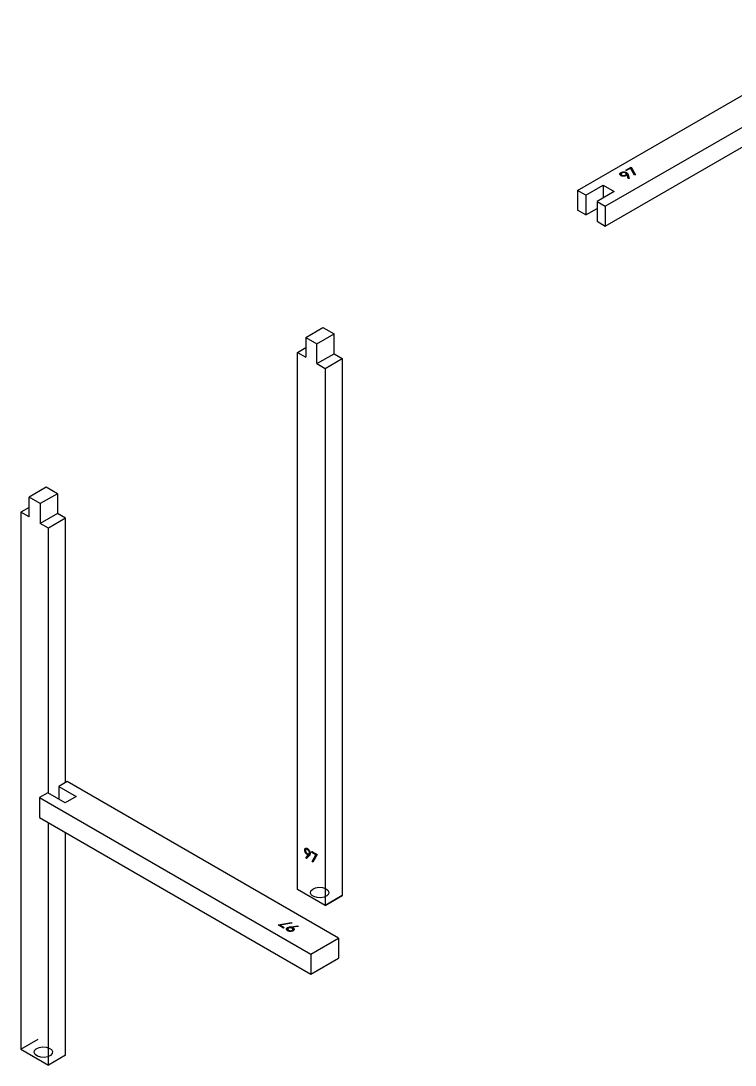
# Model space of a CAD drawing. Header units: millimetres. Extents: x 45 to 155, y 46 to 185.
# Drawn here: x 45 to 81.5, y 105.5 to 158.9 of the extents above; entities that cross this region are included whole.
import ezdxf

# ---------------------------------------------------------------- set-up
doc = ezdxf.new("R2010")
doc.units = ezdxf.units.MM

msp = doc.modelspace()

# ---------------------------------------------------------------- linework, layer by layer
at = {"color": 7, "linetype": 'Continuous', "lineweight": 25}
for p, q in [((73.482, 150.259), (88.501, 158.929)), ((74.896, 149.442), (89.915, 158.112)), ((74.896, 148.43), (82.875, 153.036)), ((75.939, 151.294), (76.215, 151.454)), ((75.985, 151.268), (75.939, 151.294)), ((76.193, 151.388), (75.985, 151.268)), ((76.385, 151.043), (76.193, 151.388)), ((76.215, 151.454), (76.439, 151.052)), ((76.215, 151.348), (76.215, 151.454)), ((75.7, 151.081), (75.7, 151.007)), ((75.702, 151.082), (75.702, 151.171)), ((75.734, 150.993), (75.734, 151.034)), ((75.928, 150.997), (75.928, 151.043)), ((75.972, 151.015), (75.972, 151.099)), ((75.979, 151.019), (75.979, 151.172)), ((76.068, 150.863), (76.011, 151.041)), ((76.059, 151.066), (76.123, 150.869)), ((76.059, 150.902), (76.059, 151.066)), ((76.059, 150.902), (76.071, 150.864)), ((76.123, 150.869), (76.068, 150.863)), ((76.439, 151.052), (76.385, 151.043)), ((73.906, 150.014), (73.482, 150.259)), ((73.482, 150.259), (73.482, 149.246)), ((73.906, 150.014), (74.783, 150.52)), ((75.349, 150.193), (74.472, 149.687)), ((74.783, 150.52), (75.349, 150.193)), ((74.783, 150.52), (74.783, 149.867)), ((73.906, 150.014), (73.906, 149.001)), ((74.472, 149.687), (74.896, 149.442)), ((74.472, 149.687), (74.472, 148.675)), ((73.906, 149.001), (73.482, 149.246)), ((73.906, 149.001), (74.472, 149.328)), ((74.896, 149.442), (74.896, 148.43)), ((74.472, 148.675), (74.896, 148.43)), ((59.571, 142.736), (60.448, 143.242)), ((60.448, 143.242), (61.014, 142.916)), ((59.571, 142.736), (59.571, 141.724)), ((59.571, 142.736), (60.137, 142.41)), ((60.137, 142.41), (61.014, 142.916)), ((61.014, 141.903), (61.014, 142.916)), ((59.147, 141.968), (59.571, 142.213)), ((60.137, 141.397), (60.137, 142.41)), ((59.147, 114.498), (59.147, 141.968)), ((59.147, 141.968), (59.571, 141.724)), ((60.137, 141.397), (61.014, 141.903)), ((60.561, 141.152), (61.438, 141.658)), ((61.014, 141.903), (61.438, 141.658)), ((61.438, 141.658), (61.438, 114.188)), ((60.137, 141.397), (60.561, 141.152)), ((60.561, 141.152), (60.561, 113.682)), ((46.292, 135.07), (45.415, 134.564)), ((46.857, 134.743), (45.981, 134.237)), ((46.857, 134.743), (46.292, 135.07)), ((46.857, 134.743), (46.857, 133.731)), ((45.415, 133.551), (45.415, 134.564)), ((45.981, 134.237), (45.415, 134.564)), ((45.981, 134.237), (45.981, 133.225)), ((45.415, 134.041), (44.991, 133.796)), ((45.415, 133.551), (44.991, 133.796)), ((44.991, 133.796), (44.991, 106.326)), ((46.857, 133.731), (45.981, 133.225)), ((47.282, 133.486), (46.857, 133.731)), ((46.405, 132.98), (45.981, 133.225)), ((47.282, 133.486), (46.405, 132.98)), ((47.282, 119.963), (47.282, 133.486)), ((46.405, 119.42), (46.405, 132.98)), ((47.363, 120.01), (46.938, 119.765)), ((46.938, 119.765), (47.815, 119.259)), ((46.938, 119.765), (46.938, 119.112)), ((61.243, 111.997), (47.363, 120.01)), ((46.373, 119.439), (45.948, 119.194)), ((45.948, 119.194), (45.948, 118.181)), ((45.948, 119.194), (59.829, 111.181)), ((47.25, 118.933), (46.373, 119.439)), ((47.815, 119.259), (47.25, 118.933)), ((45.948, 118.181), (59.829, 110.168)), ((46.405, 105.51), (46.405, 117.918)), ((47.282, 106.016), (47.282, 117.412)), ((59.655, 116.592), (59.514, 116.51)), ((59.655, 116.587), (59.579, 116.543)), ((59.693, 116.557), (59.655, 116.534)), ((59.574, 116.115), (59.699, 116.254)), ((59.715, 116.197), (59.574, 116.115)), ((59.606, 116.071), (59.574, 116.115)), ((59.744, 116.224), (59.606, 116.071)), ((59.716, 116.314), (59.651, 116.277)), ((59.79, 116.306), (59.699, 116.254)), ((59.715, 116.197), (59.768, 116.255)), ((59.717, 116.194), (59.715, 116.197)), ((59.73, 116.316), (59.795, 116.354)), ((59.79, 116.393), (59.756, 116.373)), ((59.882, 116.443), (60.159, 116.283)), ((59.882, 116.39), (59.882, 116.443)), ((59.928, 116.416), (59.882, 116.39)), ((60.09, 116.27), (59.882, 116.39)), ((59.888, 115.93), (60.09, 116.27)), ((59.979, 115.983), (59.888, 115.93)), ((59.923, 115.888), (59.888, 115.93)), ((60.159, 116.283), (59.923, 115.888)), ((60.137, 116.296), (60.09, 116.27)), ((60.561, 113.682), (59.147, 114.498)), ((60.561, 113.682), (61.438, 114.188)), ((58.15, 112.68), (58.847, 112.81)), ((58.862, 112.778), (58.264, 112.667)), ((58.847, 112.81), (58.862, 112.778)), ((58.847, 112.776), (58.847, 112.81)), ((58.426, 112.521), (58.15, 112.68)), ((58.264, 112.667), (58.472, 112.547)), ((58.264, 112.614), (58.264, 112.667)), ((58.472, 112.547), (58.426, 112.521)), ((58.639, 112.38), (58.639, 112.544)), ((58.643, 112.471), (58.643, 112.383)), ((58.688, 112.364), (58.688, 112.409)), ((58.823, 112.59), (59.163, 112.627)), ((58.823, 112.531), (58.823, 112.59)), ((59.173, 112.595), (58.866, 112.562)), ((58.866, 112.512), (58.866, 112.562)), ((58.878, 112.365), (58.878, 112.403)), ((58.911, 112.377), (58.911, 112.45)), ((58.916, 112.373), (58.916, 112.537)), ((59.163, 112.627), (59.173, 112.595)), ((59.163, 112.594), (59.163, 112.627)), ((59.829, 111.181), (61.243, 111.997)), ((61.243, 111.997), (61.243, 110.985)), ((59.829, 111.181), (59.829, 110.168)), ((59.829, 110.168), (61.243, 110.985)), ((44.991, 106.326), (46.405, 105.51)), ((47.282, 106.016), (46.405, 105.51))]:
    msp.add_line(p, q, dxfattribs=at)
at = {"color": 7, "linetype": 'Continuous'}
for p, q in [((61.438, 114.188), (60.561, 113.682)), ((44.991, 106.326), (45.867, 106.832))]:
    msp.add_line(p, q, dxfattribs=at)
at = {"color": 7, "linetype": 'Continuous', "flags": 128}
for points in [[(60.506, 114.1), (60.33, 114.069), (60.148, 114.08), (59.986, 114.13), (59.87, 114.212), (59.818, 114.313), (59.836, 114.419), (59.923, 114.512), (60.065, 114.579), (60.24, 114.609), (60.423, 114.599), (60.584, 114.549), (60.7, 114.467), (60.753, 114.365), (60.735, 114.26), (60.648, 114.167), (60.506, 114.1)], [(45.923, 106.415), (46.098, 106.445), (46.281, 106.435), (46.442, 106.384), (46.558, 106.303), (46.611, 106.201), (46.593, 106.096), (46.506, 106.003), (46.364, 105.936), (46.188, 105.905), (46.006, 105.916), (45.844, 105.966), (45.728, 106.048), (45.675, 106.149), (45.694, 106.254), (45.781, 106.348), (45.923, 106.415)]]:
    msp.add_lwpolyline(points, dxfattribs=at)
at = {"color": 7, "linetype": 'Continuous', "lineweight": 25}
for points, knots in [([(75.702, 151.171), (75.724, 151.181), (75.77, 151.202), (75.853, 151.208), (75.926, 151.197), (75.961, 151.18), (75.979, 151.172)], [0, 0, 0, 0, 0.27973, 0.559163, 0.779612, 1, 1, 1, 1]), ([(75.696, 151.009), (75.678, 151.022), (75.641, 151.049), (75.636, 151.098), (75.657, 151.14), (75.687, 151.161), (75.702, 151.171)], [0, 0, 0, 0, 0.279538, 0.558851, 0.779452, 1, 1, 1, 1]), ([(75.967, 151.012), (75.945, 151.001), (75.9, 150.981), (75.82, 150.975), (75.748, 150.984), (75.713, 151.001), (75.696, 151.009)], [0, 0, 0, 0, 0.279814, 0.559489, 0.779635, 1, 1, 1, 1]), ([(75.746, 151.143), (75.733, 151.134), (75.708, 151.117), (75.697, 151.085), (75.705, 151.055), (75.724, 151.041), (75.734, 151.034)], [0, 0, 0, 0, 0.280092, 0.560011, 0.780131, 1, 1, 1, 1]), ([(75.734, 151.034), (75.751, 151.027), (75.784, 151.013), (75.843, 151.014), (75.892, 151.024), (75.916, 151.037), (75.928, 151.043)], [0, 0, 0, 0, 0.278472, 0.558424, 0.779098, 1, 1, 1, 1]), ([(75.936, 151.15), (75.92, 151.157), (75.887, 151.171), (75.83, 151.17), (75.781, 151.161), (75.757, 151.149), (75.746, 151.143)], [0, 0, 0, 0, 0.2787219, 0.5585693, 0.7791712, 1, 1, 1, 1]), ([(75.928, 151.043), (75.941, 151.051), (75.966, 151.068), (75.976, 151.1), (75.965, 151.129), (75.946, 151.143), (75.936, 151.15)], [0, 0, 0, 0, 0.280319, 0.55953, 0.779753, 1, 1, 1, 1]), ([(76.011, 151.041), (76.003, 151.035), (75.989, 151.025), (75.974, 151.016), (75.967, 151.012)], [0, 0, 0, 0, 0.5599442, 1, 1, 1, 1]), ([(75.979, 151.172), (75.993, 151.161), (76.018, 151.144), (76.037, 151.116), (76.05, 151.091), (76.056, 151.074), (76.059, 151.066)], [0, 0, 0, 0, 0.339295, 0.559425, 0.779695, 1, 1, 1, 1]), ([(76.044, 150.938), (76.046, 150.935), (76.052, 150.923), (76.056, 150.911), (76.059, 150.902)], [0, 0, 0, 0, 0.299193, 1, 1, 1, 1]), ([(59.514, 116.51), (59.516, 116.533), (59.521, 116.578), (59.561, 116.607), (59.608, 116.609), (59.641, 116.594), (59.657, 116.586)], [0, 0, 0, 0, 0.279538, 0.558851, 0.779452, 1, 1, 1, 1]), ([(59.651, 116.277), (59.631, 116.291), (59.591, 116.319), (59.546, 116.386), (59.518, 116.453), (59.515, 116.491), (59.514, 116.51)], [0, 0, 0, 0, 0.279814, 0.559489, 0.779635, 1, 1, 1, 1]), ([(59.655, 116.534), (59.641, 116.541), (59.613, 116.554), (59.58, 116.547), (59.558, 116.526), (59.555, 116.502), (59.554, 116.49)], [0, 0, 0, 0, 0.280092, 0.560011, 0.780131, 1, 1, 1, 1]), ([(59.554, 116.49), (59.556, 116.472), (59.561, 116.436), (59.592, 116.386), (59.625, 116.348), (59.648, 116.333), (59.659, 116.326)], [0, 0, 0, 0, 0.278472, 0.558424, 0.779098, 1, 1, 1, 1]), ([(59.756, 116.373), (59.754, 116.391), (59.749, 116.425), (59.72, 116.475), (59.688, 116.513), (59.666, 116.527), (59.655, 116.534)], [0, 0, 0, 0, 0.278722, 0.558569, 0.779171, 1, 1, 1, 1]), ([(59.657, 116.586), (59.677, 116.572), (59.718, 116.543), (59.764, 116.474), (59.791, 116.405), (59.794, 116.366), (59.796, 116.347)], [0, 0, 0, 0, 0.27973, 0.559163, 0.779612, 1, 1, 1, 1]), ([(59.699, 116.254), (59.69, 116.258), (59.674, 116.265), (59.658, 116.273), (59.651, 116.277)], [0, 0, 0, 0, 0.559944, 1, 1, 1, 1]), ([(59.659, 116.326), (59.673, 116.319), (59.7, 116.306), (59.733, 116.314), (59.753, 116.337), (59.755, 116.361), (59.756, 116.373)], [0, 0, 0, 0, 0.280319, 0.55953, 0.779753, 1, 1, 1, 1]), ([(59.796, 116.347), (59.794, 116.329), (59.792, 116.3), (59.777, 116.268), (59.762, 116.245), (59.75, 116.231), (59.744, 116.224)], [0, 0, 0, 0, 0.339295, 0.559425, 0.779695, 1, 1, 1, 1]), ([(58.64, 112.384), (58.622, 112.397), (58.586, 112.423), (58.577, 112.471), (58.596, 112.513), (58.625, 112.534), (58.639, 112.544)], [0, 0, 0, 0, 0.27973, 0.559163, 0.779612, 1, 1, 1, 1]), ([(58.639, 112.544), (58.657, 112.552), (58.687, 112.566), (58.736, 112.578), (58.779, 112.585), (58.808, 112.588), (58.823, 112.59)], [0, 0, 0, 0, 0.339295, 0.559425, 0.779695, 1, 1, 1, 1]), ([(58.921, 112.381), (58.898, 112.37), (58.851, 112.349), (58.767, 112.346), (58.694, 112.358), (58.658, 112.375), (58.64, 112.384)], [0, 0, 0, 0, 0.279538, 0.558851, 0.779452, 1, 1, 1, 1]), ([(58.677, 112.519), (58.665, 112.51), (58.641, 112.491), (58.642, 112.458), (58.658, 112.43), (58.678, 112.416), (58.688, 112.409)], [0, 0, 0, 0, 0.278722, 0.558569, 0.779171, 1, 1, 1, 1]), ([(58.863, 112.515), (58.848, 112.522), (58.818, 112.537), (58.763, 112.542), (58.712, 112.536), (58.689, 112.525), (58.677, 112.519)], [0, 0, 0, 0, 0.280319, 0.55953, 0.779753, 1, 1, 1, 1]), ([(58.688, 112.409), (58.704, 112.402), (58.735, 112.387), (58.79, 112.381), (58.842, 112.386), (58.866, 112.397), (58.878, 112.403)], [0, 0, 0, 0, 0.280092, 0.560011, 0.780131, 1, 1, 1, 1]), ([(58.878, 112.403), (58.89, 112.412), (58.914, 112.431), (58.912, 112.465), (58.894, 112.494), (58.873, 112.508), (58.863, 112.515)], [0, 0, 0, 0, 0.278472, 0.558424, 0.779098, 1, 1, 1, 1]), ([(58.866, 112.562), (58.876, 112.558), (58.893, 112.55), (58.909, 112.541), (58.916, 112.537)], [0, 0, 0, 0, 0.559944, 1, 1, 1, 1]), ([(58.916, 112.537), (58.934, 112.524), (58.97, 112.498), (58.98, 112.452), (58.964, 112.41), (58.935, 112.39), (58.921, 112.381)], [0, 0, 0, 0, 0.279814, 0.559489, 0.779635, 1, 1, 1, 1])]:
    msp.add_open_spline(points, degree=3, knots=knots, dxfattribs=at)

doc.saveas('drawing.dxf')
